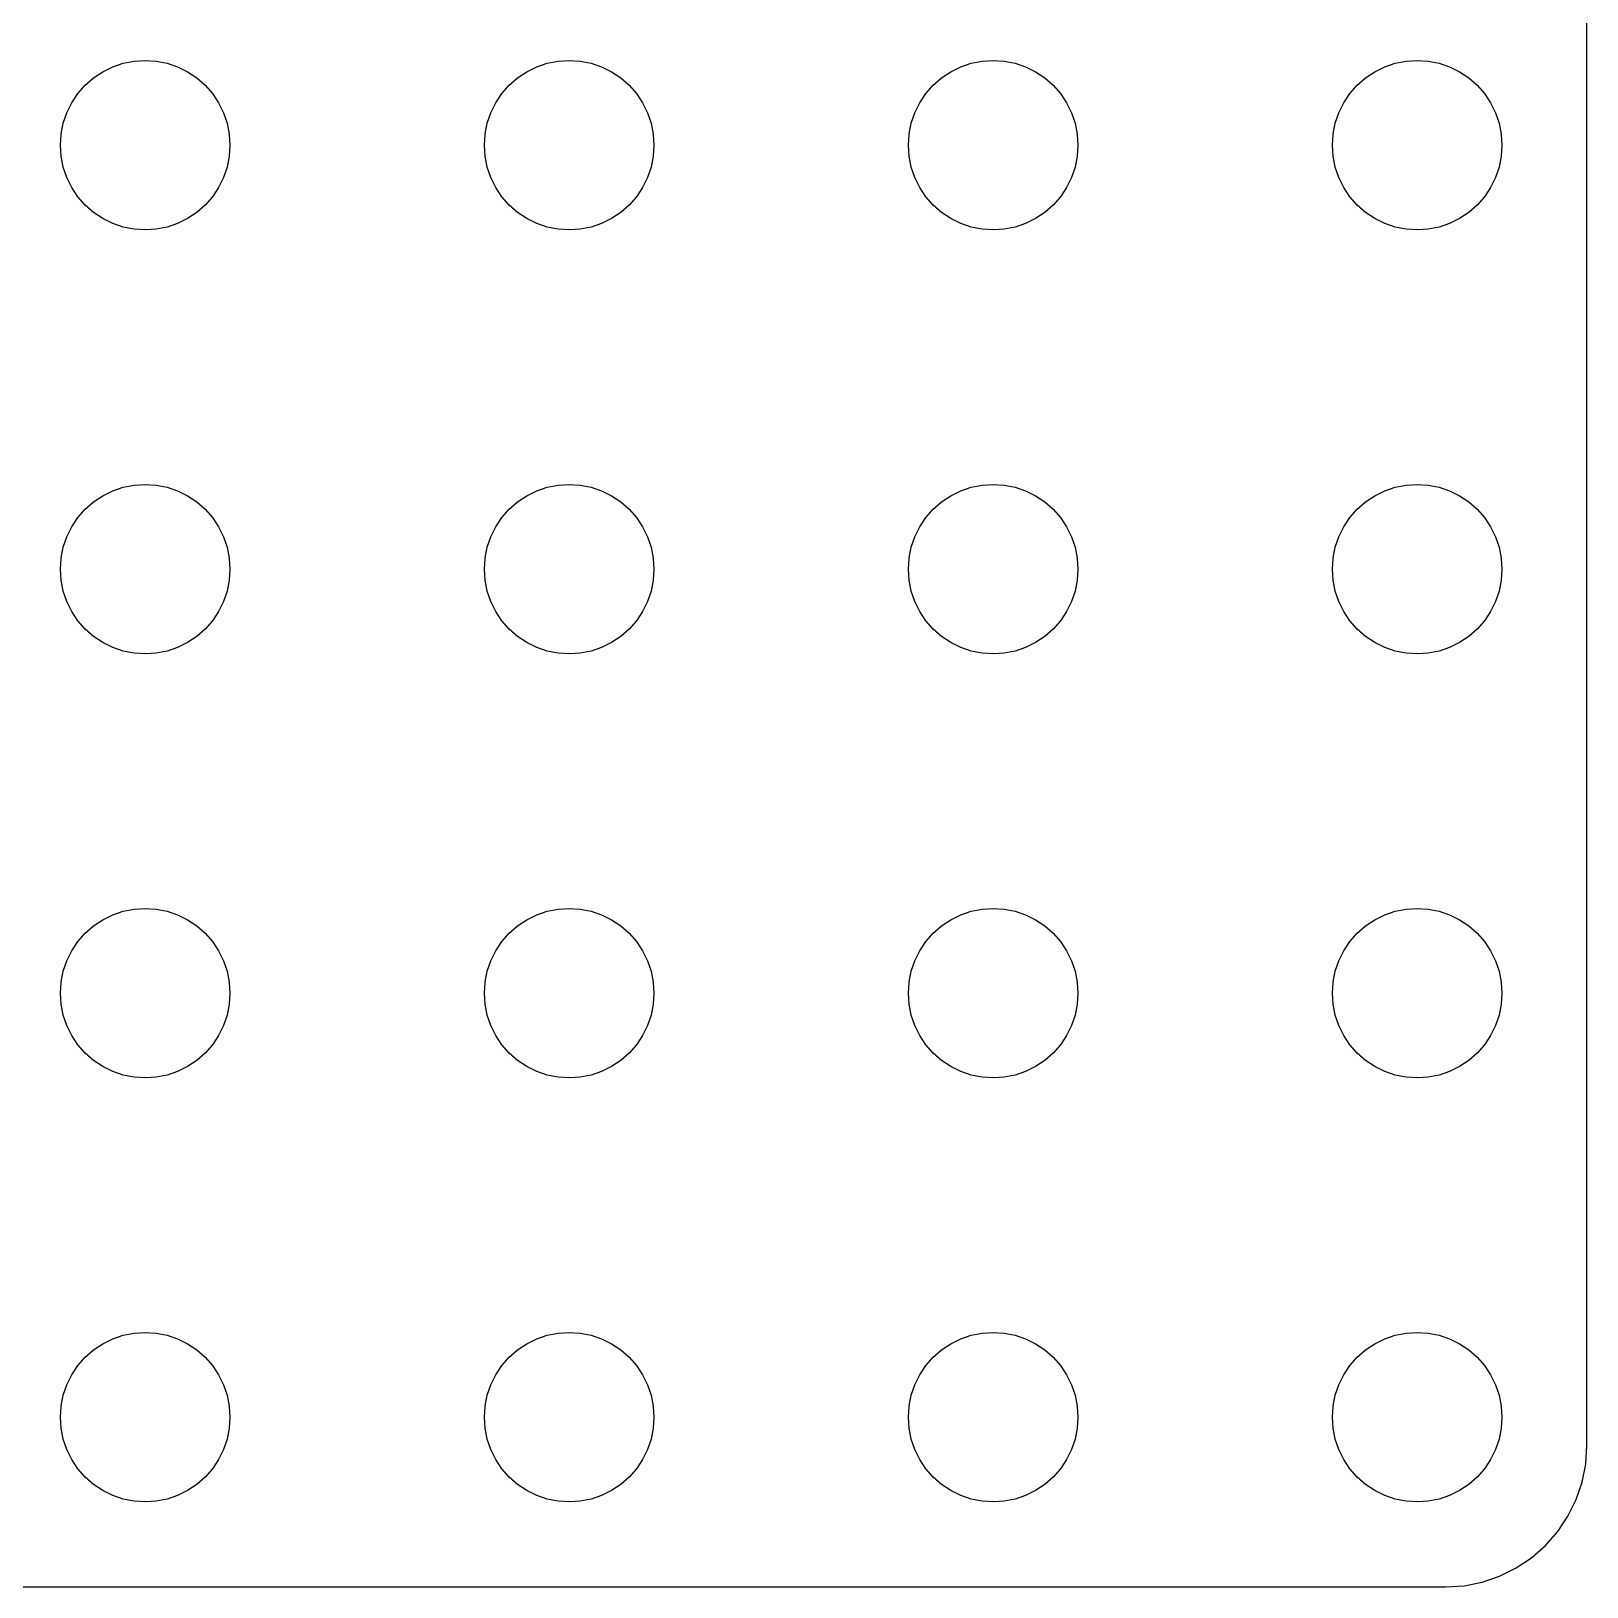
# Model space of a CAD drawing. Header units: metres. Extents: x -104 to 104, y -104 to 104.
# Drawn here: x 48.5 to 103.5, y -103.5 to -48.5 of the extents above; entities that cross this region are included whole.
import ezdxf

# ---------------------------------------------------------------- set-up
doc = ezdxf.new("R2010")
doc.units = ezdxf.units.M

msp = doc.modelspace()

# ---------------------------------------------------------------- linework, layer by layer
for p, q in [((103.505, -98.505), (103.505, 98.505)), ((51.7235, -49.6022), (52.1084, -49.5257)), ((52.1084, -49.5257), (52.5, -49.5)), ((52.5, -49.5), (52.8916, -49.5257)), ((52.8916, -49.5257), (53.2765, -49.6022)), ((66.7235, -49.6022), (67.1084, -49.5257)), ((67.1084, -49.5257), (67.5, -49.5)), ((67.5, -49.5), (67.8916, -49.5257)), ((67.8916, -49.5257), (68.2765, -49.6022)), ((81.7235, -49.6022), (82.1084, -49.5257)), ((82.1084, -49.5257), (82.5, -49.5)), ((82.5, -49.5), (82.8916, -49.5257)), ((82.8916, -49.5257), (83.2765, -49.6022)), ((96.7235, -49.6022), (97.1084, -49.5257)), ((97.1084, -49.5257), (97.5, -49.5)), ((97.5, -49.5), (97.8916, -49.5257)), ((97.8916, -49.5257), (98.2765, -49.6022)), ((50.6737, -50.1199), (51, -49.9019)), ((51, -49.9019), (51.3519, -49.7284)), ((51.3519, -49.7284), (51.7235, -49.6022)), ((53.2765, -49.6022), (53.648, -49.7284)), ((53.648, -49.7284), (54, -49.9019)), ((54, -49.9019), (54.3263, -50.1199)), ((65.6737, -50.1199), (66, -49.9019)), ((66, -49.9019), (66.3519, -49.7284)), ((66.3519, -49.7284), (66.7235, -49.6022)), ((68.2765, -49.6022), (68.648, -49.7284)), ((68.648, -49.7284), (69, -49.9019)), ((69, -49.9019), (69.3263, -50.1199)), ((80.6737, -50.1199), (81, -49.9019)), ((81, -49.9019), (81.3519, -49.7284)), ((81.3519, -49.7284), (81.7235, -49.6022)), ((83.2765, -49.6022), (83.648, -49.7284)), ((83.648, -49.7284), (84, -49.9019)), ((84, -49.9019), (84.3263, -50.1199)), ((95.6737, -50.1199), (96, -49.9019)), ((96, -49.9019), (96.3519, -49.7284)), ((96.3519, -49.7284), (96.7235, -49.6022)), ((98.2765, -49.6022), (98.648, -49.7284)), ((98.648, -49.7284), (99, -49.9019)), ((99, -49.9019), (99.3263, -50.1199)), ((50.1199, -50.6737), (50.3787, -50.3787)), ((50.3787, -50.3787), (50.6737, -50.1199)), ((54.3263, -50.1199), (54.6213, -50.3787)), ((54.6213, -50.3787), (54.8801, -50.6737)), ((65.1199, -50.6737), (65.3787, -50.3787)), ((65.3787, -50.3787), (65.6737, -50.1199)), ((69.3263, -50.1199), (69.6213, -50.3787)), ((69.6213, -50.3787), (69.8801, -50.6737)), ((80.1199, -50.6737), (80.3787, -50.3787)), ((80.3787, -50.3787), (80.6737, -50.1199)), ((84.3263, -50.1199), (84.6213, -50.3787)), ((84.6213, -50.3787), (84.8801, -50.6737)), ((95.1199, -50.6737), (95.3787, -50.3787)), ((95.3787, -50.3787), (95.6737, -50.1199)), ((99.3263, -50.1199), (99.6213, -50.3787)), ((99.6213, -50.3787), (99.8801, -50.6737)), ((49.7284, -51.3519), (49.9019, -51)), ((49.9019, -51), (50.1199, -50.6737)), ((54.8801, -50.6737), (55.0981, -51)), ((55.0981, -51), (55.2716, -51.3519)), ((64.7284, -51.3519), (64.9019, -51)), ((64.9019, -51), (65.1199, -50.6737)), ((69.8801, -50.6737), (70.0981, -51)), ((70.0981, -51), (70.2716, -51.3519)), ((79.7284, -51.3519), (79.9019, -51)), ((79.9019, -51), (80.1199, -50.6737)), ((84.8801, -50.6737), (85.0981, -51)), ((85.0981, -51), (85.2716, -51.3519)), ((94.7284, -51.3519), (94.9019, -51)), ((94.9019, -51), (95.1199, -50.6737)), ((99.8801, -50.6737), (100.098, -51)), ((100.098, -51), (100.272, -51.3519)), ((49.5257, -52.1084), (49.6022, -51.7235)), ((49.6022, -51.7235), (49.7284, -51.3519)), ((55.2716, -51.3519), (55.3978, -51.7235)), ((55.3978, -51.7235), (55.4743, -52.1084)), ((64.5257, -52.1084), (64.6022, -51.7235)), ((64.6022, -51.7235), (64.7284, -51.3519)), ((70.2716, -51.3519), (70.3978, -51.7235)), ((70.3978, -51.7235), (70.4743, -52.1084)), ((79.5257, -52.1084), (79.6022, -51.7235)), ((79.6022, -51.7235), (79.7284, -51.3519)), ((85.2716, -51.3519), (85.3978, -51.7235)), ((85.3978, -51.7235), (85.4743, -52.1084)), ((94.5257, -52.1084), (94.6022, -51.7235)), ((94.6022, -51.7235), (94.7284, -51.3519)), ((100.272, -51.3519), (100.398, -51.7235)), ((100.398, -51.7235), (100.474, -52.1084)), ((49.5, -52.5), (49.5257, -52.1084)), ((55.4743, -52.1084), (55.5, -52.5)), ((64.5, -52.5), (64.5257, -52.1084)), ((70.4743, -52.1084), (70.5, -52.5)), ((79.5, -52.5), (79.5257, -52.1084)), ((85.4743, -52.1084), (85.5, -52.5)), ((94.5, -52.5), (94.5257, -52.1084)), ((100.474, -52.1084), (100.5, -52.5)), ((49.5257, -52.8916), (49.5, -52.5)), ((55.5, -52.5), (55.4743, -52.8916)), ((64.5257, -52.8916), (64.5, -52.5)), ((70.5, -52.5), (70.4743, -52.8916)), ((79.5257, -52.8916), (79.5, -52.5)), ((85.5, -52.5), (85.4743, -52.8916)), ((94.5257, -52.8916), (94.5, -52.5)), ((100.5, -52.5), (100.474, -52.8916)), ((49.6022, -53.2765), (49.5257, -52.8916)), ((49.7284, -53.648), (49.6022, -53.2765)), ((55.3978, -53.2765), (55.2716, -53.648)), ((55.4743, -52.8916), (55.3978, -53.2765)), ((64.6022, -53.2765), (64.5257, -52.8916)), ((64.7284, -53.648), (64.6022, -53.2765)), ((70.3978, -53.2765), (70.2716, -53.648)), ((70.4743, -52.8916), (70.3978, -53.2765)), ((79.6022, -53.2765), (79.5257, -52.8916)), ((79.7284, -53.648), (79.6022, -53.2765)), ((85.3978, -53.2765), (85.2716, -53.648)), ((85.4743, -52.8916), (85.3978, -53.2765)), ((94.6022, -53.2765), (94.5257, -52.8916)), ((94.7284, -53.648), (94.6022, -53.2765)), ((100.398, -53.2765), (100.272, -53.648)), ((100.474, -52.8916), (100.398, -53.2765)), ((49.9019, -54), (49.7284, -53.648)), ((55.2716, -53.648), (55.0981, -54)), ((64.9019, -54), (64.7284, -53.648)), ((70.2716, -53.648), (70.0981, -54)), ((79.9019, -54), (79.7284, -53.648)), ((85.2716, -53.648), (85.0981, -54)), ((94.9019, -54), (94.7284, -53.648)), ((100.272, -53.648), (100.098, -54)), ((50.1199, -54.3263), (49.9019, -54)), ((50.3787, -54.6213), (50.1199, -54.3263)), ((54.8801, -54.3263), (54.6213, -54.6213)), ((55.0981, -54), (54.8801, -54.3263)), ((65.1199, -54.3263), (64.9019, -54)), ((65.3787, -54.6213), (65.1199, -54.3263)), ((69.8801, -54.3263), (69.6213, -54.6213)), ((70.0981, -54), (69.8801, -54.3263)), ((80.1199, -54.3263), (79.9019, -54)), ((80.3787, -54.6213), (80.1199, -54.3263)), ((84.8801, -54.3263), (84.6213, -54.6213)), ((85.0981, -54), (84.8801, -54.3263)), ((95.1199, -54.3263), (94.9019, -54)), ((95.3787, -54.6213), (95.1199, -54.3263)), ((99.8801, -54.3263), (99.6213, -54.6213)), ((100.098, -54), (99.8801, -54.3263)), ((50.6737, -54.8801), (50.3787, -54.6213)), ((51, -55.0981), (50.6737, -54.8801)), ((54.3263, -54.8801), (54, -55.0981)), ((54.6213, -54.6213), (54.3263, -54.8801)), ((65.6737, -54.8801), (65.3787, -54.6213)), ((66, -55.0981), (65.6737, -54.8801)), ((69.3263, -54.8801), (69, -55.0981)), ((69.6213, -54.6213), (69.3263, -54.8801)), ((80.6737, -54.8801), (80.3787, -54.6213)), ((81, -55.0981), (80.6737, -54.8801)), ((84.3263, -54.8801), (84, -55.0981)), ((84.6213, -54.6213), (84.3263, -54.8801)), ((95.6737, -54.8801), (95.3787, -54.6213)), ((96, -55.0981), (95.6737, -54.8801)), ((99.3263, -54.8801), (99, -55.0981)), ((99.6213, -54.6213), (99.3263, -54.8801)), ((51.3519, -55.2716), (51, -55.0981)), ((51.7235, -55.3978), (51.3519, -55.2716)), ((52.1084, -55.4743), (51.7235, -55.3978)), ((52.5, -55.5), (52.1084, -55.4743)), ((52.8916, -55.4743), (52.5, -55.5)), ((53.2765, -55.3978), (52.8916, -55.4743)), ((53.648, -55.2716), (53.2765, -55.3978)), ((54, -55.0981), (53.648, -55.2716)), ((66.3519, -55.2716), (66, -55.0981)), ((66.7235, -55.3978), (66.3519, -55.2716)), ((67.1084, -55.4743), (66.7235, -55.3978)), ((67.5, -55.5), (67.1084, -55.4743)), ((67.8916, -55.4743), (67.5, -55.5)), ((68.2765, -55.3978), (67.8916, -55.4743)), ((68.648, -55.2716), (68.2765, -55.3978)), ((69, -55.0981), (68.648, -55.2716)), ((81.3519, -55.2716), (81, -55.0981)), ((81.7235, -55.3978), (81.3519, -55.2716)), ((82.1084, -55.4743), (81.7235, -55.3978)), ((82.5, -55.5), (82.1084, -55.4743)), ((82.8916, -55.4743), (82.5, -55.5)), ((83.2765, -55.3978), (82.8916, -55.4743)), ((83.648, -55.2716), (83.2765, -55.3978)), ((84, -55.0981), (83.648, -55.2716)), ((96.3519, -55.2716), (96, -55.0981)), ((96.7235, -55.3978), (96.3519, -55.2716)), ((97.1084, -55.4743), (96.7235, -55.3978)), ((97.5, -55.5), (97.1084, -55.4743)), ((97.8916, -55.4743), (97.5, -55.5)), ((98.2765, -55.3978), (97.8916, -55.4743)), ((98.648, -55.2716), (98.2765, -55.3978)), ((99, -55.0981), (98.648, -55.2716)), ((50.6737, -65.1199), (51, -64.9019)), ((51, -64.9019), (51.3519, -64.7284)), ((51.3519, -64.7284), (51.7235, -64.6022)), ((51.7235, -64.6022), (52.1084, -64.5257)), ((52.1084, -64.5257), (52.5, -64.5)), ((52.5, -64.5), (52.8916, -64.5257)), ((52.8916, -64.5257), (53.2765, -64.6022)), ((53.2765, -64.6022), (53.648, -64.7284)), ((53.648, -64.7284), (54, -64.9019)), ((54, -64.9019), (54.3263, -65.1199)), ((65.6737, -65.1199), (66, -64.9019)), ((66, -64.9019), (66.3519, -64.7284)), ((66.3519, -64.7284), (66.7235, -64.6022)), ((66.7235, -64.6022), (67.1084, -64.5257)), ((67.1084, -64.5257), (67.5, -64.5)), ((67.5, -64.5), (67.8916, -64.5257)), ((67.8916, -64.5257), (68.2765, -64.6022)), ((68.2765, -64.6022), (68.648, -64.7284)), ((68.648, -64.7284), (69, -64.9019)), ((69, -64.9019), (69.3263, -65.1199)), ((80.6737, -65.1199), (81, -64.9019)), ((81, -64.9019), (81.3519, -64.7284)), ((81.3519, -64.7284), (81.7235, -64.6022)), ((81.7235, -64.6022), (82.1084, -64.5257)), ((82.1084, -64.5257), (82.5, -64.5)), ((82.5, -64.5), (82.8916, -64.5257)), ((82.8916, -64.5257), (83.2765, -64.6022)), ((83.2765, -64.6022), (83.648, -64.7284)), ((83.648, -64.7284), (84, -64.9019)), ((84, -64.9019), (84.3263, -65.1199)), ((95.6737, -65.1199), (96, -64.9019)), ((96, -64.9019), (96.3519, -64.7284)), ((96.3519, -64.7284), (96.7235, -64.6022)), ((96.7235, -64.6022), (97.1084, -64.5257)), ((97.1084, -64.5257), (97.5, -64.5)), ((97.5, -64.5), (97.8916, -64.5257)), ((97.8916, -64.5257), (98.2765, -64.6022)), ((98.2765, -64.6022), (98.648, -64.7284)), ((98.648, -64.7284), (99, -64.9019)), ((99, -64.9019), (99.3263, -65.1199)), ((50.1199, -65.6737), (50.3787, -65.3787)), ((50.3787, -65.3787), (50.6737, -65.1199)), ((54.3263, -65.1199), (54.6213, -65.3787)), ((54.6213, -65.3787), (54.8801, -65.6737)), ((65.1199, -65.6737), (65.3787, -65.3787)), ((65.3787, -65.3787), (65.6737, -65.1199)), ((69.3263, -65.1199), (69.6213, -65.3787)), ((69.6213, -65.3787), (69.8801, -65.6737)), ((80.1199, -65.6737), (80.3787, -65.3787)), ((80.3787, -65.3787), (80.6737, -65.1199)), ((84.3263, -65.1199), (84.6213, -65.3787)), ((84.6213, -65.3787), (84.8801, -65.6737)), ((95.1199, -65.6737), (95.3787, -65.3787)), ((95.3787, -65.3787), (95.6737, -65.1199)), ((99.3263, -65.1199), (99.6213, -65.3787)), ((99.6213, -65.3787), (99.8801, -65.6737)), ((49.7284, -66.3519), (49.9019, -66)), ((49.9019, -66), (50.1199, -65.6737)), ((54.8801, -65.6737), (55.0981, -66)), ((55.0981, -66), (55.2716, -66.3519)), ((64.7284, -66.3519), (64.9019, -66)), ((64.9019, -66), (65.1199, -65.6737)), ((69.8801, -65.6737), (70.0981, -66)), ((70.0981, -66), (70.2716, -66.3519)), ((79.7284, -66.3519), (79.9019, -66)), ((79.9019, -66), (80.1199, -65.6737)), ((84.8801, -65.6737), (85.0981, -66)), ((85.0981, -66), (85.2716, -66.3519)), ((94.7284, -66.3519), (94.9019, -66)), ((94.9019, -66), (95.1199, -65.6737)), ((99.8801, -65.6737), (100.098, -66)), ((100.098, -66), (100.272, -66.3519)), ((49.6022, -66.7235), (49.7284, -66.3519)), ((55.2716, -66.3519), (55.3978, -66.7235)), ((64.6022, -66.7235), (64.7284, -66.3519)), ((70.2716, -66.3519), (70.3978, -66.7235)), ((79.6022, -66.7235), (79.7284, -66.3519)), ((85.2716, -66.3519), (85.3978, -66.7235)), ((94.6022, -66.7235), (94.7284, -66.3519)), ((100.272, -66.3519), (100.398, -66.7235)), ((49.5, -67.5), (49.5257, -67.1084)), ((49.5257, -67.1084), (49.6022, -66.7235)), ((55.3978, -66.7235), (55.4743, -67.1084)), ((55.4743, -67.1084), (55.5, -67.5)), ((64.5, -67.5), (64.5257, -67.1084)), ((64.5257, -67.1084), (64.6022, -66.7235)), ((70.3978, -66.7235), (70.4743, -67.1084)), ((70.4743, -67.1084), (70.5, -67.5)), ((79.5, -67.5), (79.5257, -67.1084)), ((79.5257, -67.1084), (79.6022, -66.7235)), ((85.3978, -66.7235), (85.4743, -67.1084)), ((85.4743, -67.1084), (85.5, -67.5)), ((94.5, -67.5), (94.5257, -67.1084)), ((94.5257, -67.1084), (94.6022, -66.7235)), ((100.398, -66.7235), (100.474, -67.1084)), ((100.474, -67.1084), (100.5, -67.5)), ((49.5257, -67.8916), (49.5, -67.5)), ((55.5, -67.5), (55.4743, -67.8916)), ((64.5257, -67.8916), (64.5, -67.5)), ((70.5, -67.5), (70.4743, -67.8916)), ((79.5257, -67.8916), (79.5, -67.5)), ((85.5, -67.5), (85.4743, -67.8916)), ((94.5257, -67.8916), (94.5, -67.5)), ((100.5, -67.5), (100.474, -67.8916)), ((49.6022, -68.2765), (49.5257, -67.8916)), ((55.4743, -67.8916), (55.3978, -68.2765)), ((64.6022, -68.2765), (64.5257, -67.8916)), ((70.4743, -67.8916), (70.3978, -68.2765)), ((79.6022, -68.2765), (79.5257, -67.8916)), ((85.4743, -67.8916), (85.3978, -68.2765)), ((94.6022, -68.2765), (94.5257, -67.8916)), ((100.474, -67.8916), (100.398, -68.2765)), ((49.7284, -68.648), (49.6022, -68.2765)), ((49.9019, -69), (49.7284, -68.648)), ((55.2716, -68.648), (55.0981, -69)), ((55.3978, -68.2765), (55.2716, -68.648)), ((64.7284, -68.648), (64.6022, -68.2765)), ((64.9019, -69), (64.7284, -68.648)), ((70.2716, -68.648), (70.0981, -69)), ((70.3978, -68.2765), (70.2716, -68.648)), ((79.7284, -68.648), (79.6022, -68.2765)), ((79.9019, -69), (79.7284, -68.648)), ((85.2716, -68.648), (85.0981, -69)), ((85.3978, -68.2765), (85.2716, -68.648)), ((94.7284, -68.648), (94.6022, -68.2765)), ((94.9019, -69), (94.7284, -68.648)), ((100.272, -68.648), (100.098, -69)), ((100.398, -68.2765), (100.272, -68.648)), ((50.1199, -69.3263), (49.9019, -69)), ((50.3787, -69.6213), (50.1199, -69.3263)), ((54.8801, -69.3263), (54.6213, -69.6213)), ((55.0981, -69), (54.8801, -69.3263)), ((65.1199, -69.3263), (64.9019, -69)), ((65.3787, -69.6213), (65.1199, -69.3263)), ((69.8801, -69.3263), (69.6213, -69.6213)), ((70.0981, -69), (69.8801, -69.3263)), ((80.1199, -69.3263), (79.9019, -69)), ((80.3787, -69.6213), (80.1199, -69.3263)), ((84.8801, -69.3263), (84.6213, -69.6213)), ((85.0981, -69), (84.8801, -69.3263)), ((95.1199, -69.3263), (94.9019, -69)), ((95.3787, -69.6213), (95.1199, -69.3263)), ((99.8801, -69.3263), (99.6213, -69.6213)), ((100.098, -69), (99.8801, -69.3263)), ((50.6737, -69.8801), (50.3787, -69.6213)), ((51, -70.0981), (50.6737, -69.8801)), ((54.3263, -69.8801), (54, -70.0981)), ((54.6213, -69.6213), (54.3263, -69.8801)), ((65.6737, -69.8801), (65.3787, -69.6213)), ((66, -70.0981), (65.6737, -69.8801)), ((69.3263, -69.8801), (69, -70.0981)), ((69.6213, -69.6213), (69.3263, -69.8801)), ((80.6737, -69.8801), (80.3787, -69.6213)), ((81, -70.0981), (80.6737, -69.8801)), ((84.3263, -69.8801), (84, -70.0981)), ((84.6213, -69.6213), (84.3263, -69.8801)), ((95.6737, -69.8801), (95.3787, -69.6213)), ((96, -70.0981), (95.6737, -69.8801)), ((99.3263, -69.8801), (99, -70.0981)), ((99.6213, -69.6213), (99.3263, -69.8801)), ((51.3519, -70.2716), (51, -70.0981)), ((51.7235, -70.3978), (51.3519, -70.2716)), ((52.1084, -70.4743), (51.7235, -70.3978)), ((53.2765, -70.3978), (52.8916, -70.4743)), ((53.648, -70.2716), (53.2765, -70.3978)), ((54, -70.0981), (53.648, -70.2716)), ((66.3519, -70.2716), (66, -70.0981)), ((66.7235, -70.3978), (66.3519, -70.2716)), ((67.1084, -70.4743), (66.7235, -70.3978)), ((68.2765, -70.3978), (67.8916, -70.4743)), ((68.648, -70.2716), (68.2765, -70.3978)), ((69, -70.0981), (68.648, -70.2716)), ((81.3519, -70.2716), (81, -70.0981)), ((81.7235, -70.3978), (81.3519, -70.2716)), ((82.1084, -70.4743), (81.7235, -70.3978)), ((83.2765, -70.3978), (82.8916, -70.4743)), ((83.648, -70.2716), (83.2765, -70.3978)), ((84, -70.0981), (83.648, -70.2716)), ((96.3519, -70.2716), (96, -70.0981)), ((96.7235, -70.3978), (96.3519, -70.2716)), ((97.1084, -70.4743), (96.7235, -70.3978)), ((98.2765, -70.3978), (97.8916, -70.4743)), ((98.648, -70.2716), (98.2765, -70.3978)), ((99, -70.0981), (98.648, -70.2716)), ((52.5, -70.5), (52.1084, -70.4743)), ((52.8916, -70.4743), (52.5, -70.5)), ((67.5, -70.5), (67.1084, -70.4743)), ((67.8916, -70.4743), (67.5, -70.5)), ((82.5, -70.5), (82.1084, -70.4743)), ((82.8916, -70.4743), (82.5, -70.5)), ((97.5, -70.5), (97.1084, -70.4743)), ((97.8916, -70.4743), (97.5, -70.5)), ((51, -79.9019), (51.3519, -79.7284)), ((51.3519, -79.7284), (51.7235, -79.6022)), ((51.7235, -79.6022), (52.1084, -79.5257)), ((52.1084, -79.5257), (52.5, -79.5)), ((52.5, -79.5), (52.8916, -79.5257)), ((52.8916, -79.5257), (53.2765, -79.6022)), ((53.2765, -79.6022), (53.648, -79.7284)), ((53.648, -79.7284), (54, -79.9019)), ((66, -79.9019), (66.3519, -79.7284)), ((66.3519, -79.7284), (66.7235, -79.6022)), ((66.7235, -79.6022), (67.1084, -79.5257)), ((67.1084, -79.5257), (67.5, -79.5)), ((67.5, -79.5), (67.8916, -79.5257)), ((67.8916, -79.5257), (68.2765, -79.6022)), ((68.2765, -79.6022), (68.648, -79.7284)), ((68.648, -79.7284), (69, -79.9019)), ((81, -79.9019), (81.3519, -79.7284)), ((81.3519, -79.7284), (81.7235, -79.6022)), ((81.7235, -79.6022), (82.1084, -79.5257)), ((82.1084, -79.5257), (82.5, -79.5)), ((82.5, -79.5), (82.8916, -79.5257)), ((82.8916, -79.5257), (83.2765, -79.6022)), ((83.2765, -79.6022), (83.648, -79.7284)), ((83.648, -79.7284), (84, -79.9019)), ((96, -79.9019), (96.3519, -79.7284)), ((96.3519, -79.7284), (96.7235, -79.6022)), ((96.7235, -79.6022), (97.1084, -79.5257)), ((97.1084, -79.5257), (97.5, -79.5)), ((97.5, -79.5), (97.8916, -79.5257)), ((97.8916, -79.5257), (98.2765, -79.6022)), ((98.2765, -79.6022), (98.648, -79.7284)), ((98.648, -79.7284), (99, -79.9019)), ((50.3787, -80.3787), (50.6737, -80.1199)), ((50.6737, -80.1199), (51, -79.9019)), ((54, -79.9019), (54.3263, -80.1199)), ((54.3263, -80.1199), (54.6213, -80.3787)), ((65.3787, -80.3787), (65.6737, -80.1199)), ((65.6737, -80.1199), (66, -79.9019)), ((69, -79.9019), (69.3263, -80.1199)), ((69.3263, -80.1199), (69.6213, -80.3787)), ((80.3787, -80.3787), (80.6737, -80.1199)), ((80.6737, -80.1199), (81, -79.9019)), ((84, -79.9019), (84.3263, -80.1199)), ((84.3263, -80.1199), (84.6213, -80.3787)), ((95.3787, -80.3787), (95.6737, -80.1199)), ((95.6737, -80.1199), (96, -79.9019)), ((99, -79.9019), (99.3263, -80.1199)), ((99.3263, -80.1199), (99.6213, -80.3787)), ((49.9019, -81), (50.1199, -80.6737)), ((50.1199, -80.6737), (50.3787, -80.3787)), ((54.6213, -80.3787), (54.8801, -80.6737)), ((54.8801, -80.6737), (55.0981, -81)), ((64.9019, -81), (65.1199, -80.6737)), ((65.1199, -80.6737), (65.3787, -80.3787)), ((69.6213, -80.3787), (69.8801, -80.6737)), ((69.8801, -80.6737), (70.0981, -81)), ((79.9019, -81), (80.1199, -80.6737)), ((80.1199, -80.6737), (80.3787, -80.3787)), ((84.6213, -80.3787), (84.8801, -80.6737)), ((84.8801, -80.6737), (85.0981, -81)), ((94.9019, -81), (95.1199, -80.6737)), ((95.1199, -80.6737), (95.3787, -80.3787)), ((99.6213, -80.3787), (99.8801, -80.6737)), ((99.8801, -80.6737), (100.098, -81)), ((49.6022, -81.7235), (49.7284, -81.3519)), ((49.7284, -81.3519), (49.9019, -81)), ((55.0981, -81), (55.2716, -81.3519)), ((55.2716, -81.3519), (55.3978, -81.7235)), ((64.6022, -81.7235), (64.7284, -81.3519)), ((64.7284, -81.3519), (64.9019, -81)), ((70.0981, -81), (70.2716, -81.3519)), ((70.2716, -81.3519), (70.3978, -81.7235)), ((79.6022, -81.7235), (79.7284, -81.3519)), ((79.7284, -81.3519), (79.9019, -81)), ((85.0981, -81), (85.2716, -81.3519)), ((85.2716, -81.3519), (85.3978, -81.7235)), ((94.6022, -81.7235), (94.7284, -81.3519)), ((94.7284, -81.3519), (94.9019, -81)), ((100.098, -81), (100.272, -81.3519)), ((100.272, -81.3519), (100.398, -81.7235)), ((49.5257, -82.1084), (49.6022, -81.7235)), ((55.3978, -81.7235), (55.4743, -82.1084)), ((64.5257, -82.1084), (64.6022, -81.7235)), ((70.3978, -81.7235), (70.4743, -82.1084)), ((79.5257, -82.1084), (79.6022, -81.7235)), ((85.3978, -81.7235), (85.4743, -82.1084)), ((94.5257, -82.1084), (94.6022, -81.7235)), ((100.398, -81.7235), (100.474, -82.1084)), ((49.5, -82.5), (49.5257, -82.1084)), ((49.5257, -82.8916), (49.5, -82.5)), ((55.4743, -82.1084), (55.5, -82.5)), ((55.5, -82.5), (55.4743, -82.8916)), ((64.5, -82.5), (64.5257, -82.1084)), ((64.5257, -82.8916), (64.5, -82.5)), ((70.4743, -82.1084), (70.5, -82.5)), ((70.5, -82.5), (70.4743, -82.8916)), ((79.5, -82.5), (79.5257, -82.1084)), ((79.5257, -82.8916), (79.5, -82.5)), ((85.4743, -82.1084), (85.5, -82.5)), ((85.5, -82.5), (85.4743, -82.8916)), ((94.5, -82.5), (94.5257, -82.1084)), ((94.5257, -82.8916), (94.5, -82.5)), ((100.474, -82.1084), (100.5, -82.5)), ((100.5, -82.5), (100.474, -82.8916)), ((49.6022, -83.2765), (49.5257, -82.8916)), ((55.4743, -82.8916), (55.3978, -83.2765)), ((64.6022, -83.2765), (64.5257, -82.8916)), ((70.4743, -82.8916), (70.3978, -83.2765)), ((79.6022, -83.2765), (79.5257, -82.8916)), ((85.4743, -82.8916), (85.3978, -83.2765)), ((94.6022, -83.2765), (94.5257, -82.8916)), ((100.474, -82.8916), (100.398, -83.2765)), ((49.7284, -83.648), (49.6022, -83.2765)), ((49.9019, -84), (49.7284, -83.648)), ((55.2716, -83.648), (55.0981, -84)), ((55.3978, -83.2765), (55.2716, -83.648)), ((64.7284, -83.648), (64.6022, -83.2765)), ((64.9019, -84), (64.7284, -83.648)), ((70.2716, -83.648), (70.0981, -84)), ((70.3978, -83.2765), (70.2716, -83.648)), ((79.7284, -83.648), (79.6022, -83.2765)), ((79.9019, -84), (79.7284, -83.648)), ((85.2716, -83.648), (85.0981, -84)), ((85.3978, -83.2765), (85.2716, -83.648)), ((94.7284, -83.648), (94.6022, -83.2765)), ((94.9019, -84), (94.7284, -83.648)), ((100.272, -83.648), (100.098, -84)), ((100.398, -83.2765), (100.272, -83.648)), ((50.1199, -84.3263), (49.9019, -84)), ((55.0981, -84), (54.8801, -84.3263)), ((65.1199, -84.3263), (64.9019, -84)), ((70.0981, -84), (69.8801, -84.3263)), ((80.1199, -84.3263), (79.9019, -84)), ((85.0981, -84), (84.8801, -84.3263)), ((95.1199, -84.3263), (94.9019, -84)), ((100.098, -84), (99.8801, -84.3263)), ((50.3787, -84.6213), (50.1199, -84.3263)), ((50.6737, -84.8801), (50.3787, -84.6213)), ((54.6213, -84.6213), (54.3263, -84.8801)), ((54.8801, -84.3263), (54.6213, -84.6213)), ((65.3787, -84.6213), (65.1199, -84.3263)), ((65.6737, -84.8801), (65.3787, -84.6213)), ((69.6213, -84.6213), (69.3263, -84.8801)), ((69.8801, -84.3263), (69.6213, -84.6213)), ((80.3787, -84.6213), (80.1199, -84.3263)), ((80.6737, -84.8801), (80.3787, -84.6213)), ((84.6213, -84.6213), (84.3263, -84.8801)), ((84.8801, -84.3263), (84.6213, -84.6213)), ((95.3787, -84.6213), (95.1199, -84.3263)), ((95.6737, -84.8801), (95.3787, -84.6213)), ((99.6213, -84.6213), (99.3263, -84.8801)), ((99.8801, -84.3263), (99.6213, -84.6213)), ((51, -85.0981), (50.6737, -84.8801)), ((51.3519, -85.2716), (51, -85.0981)), ((51.7235, -85.3978), (51.3519, -85.2716)), ((53.648, -85.2716), (53.2765, -85.3978)), ((54, -85.0981), (53.648, -85.2716)), ((54.3263, -84.8801), (54, -85.0981)), ((66, -85.0981), (65.6737, -84.8801)), ((66.3519, -85.2716), (66, -85.0981)), ((66.7235, -85.3978), (66.3519, -85.2716)), ((68.648, -85.2716), (68.2765, -85.3978)), ((69, -85.0981), (68.648, -85.2716)), ((69.3263, -84.8801), (69, -85.0981)), ((81, -85.0981), (80.6737, -84.8801)), ((81.3519, -85.2716), (81, -85.0981)), ((81.7235, -85.3978), (81.3519, -85.2716)), ((83.648, -85.2716), (83.2765, -85.3978)), ((84, -85.0981), (83.648, -85.2716)), ((84.3263, -84.8801), (84, -85.0981)), ((96, -85.0981), (95.6737, -84.8801)), ((96.3519, -85.2716), (96, -85.0981)), ((96.7235, -85.3978), (96.3519, -85.2716)), ((98.648, -85.2716), (98.2765, -85.3978)), ((99, -85.0981), (98.648, -85.2716)), ((99.3263, -84.8801), (99, -85.0981)), ((52.1084, -85.4743), (51.7235, -85.3978)), ((52.5, -85.5), (52.1084, -85.4743)), ((52.8916, -85.4743), (52.5, -85.5)), ((53.2765, -85.3978), (52.8916, -85.4743)), ((67.1084, -85.4743), (66.7235, -85.3978)), ((67.5, -85.5), (67.1084, -85.4743)), ((67.8916, -85.4743), (67.5, -85.5)), ((68.2765, -85.3978), (67.8916, -85.4743)), ((82.1084, -85.4743), (81.7235, -85.3978)), ((82.5, -85.5), (82.1084, -85.4743)), ((82.8916, -85.4743), (82.5, -85.5)), ((83.2765, -85.3978), (82.8916, -85.4743)), ((97.1084, -85.4743), (96.7235, -85.3978)), ((97.5, -85.5), (97.1084, -85.4743)), ((97.8916, -85.4743), (97.5, -85.5)), ((98.2765, -85.3978), (97.8916, -85.4743)), ((51.3519, -94.7284), (51.7235, -94.6022)), ((51.7235, -94.6022), (52.1084, -94.5257)), ((52.1084, -94.5257), (52.5, -94.5)), ((52.5, -94.5), (52.8916, -94.5257)), ((52.8916, -94.5257), (53.2765, -94.6022)), ((53.2765, -94.6022), (53.648, -94.7284)), ((66.3519, -94.7284), (66.7235, -94.6022)), ((66.7235, -94.6022), (67.1084, -94.5257)), ((67.1084, -94.5257), (67.5, -94.5)), ((67.5, -94.5), (67.8916, -94.5257)), ((67.8916, -94.5257), (68.2765, -94.6022)), ((68.2765, -94.6022), (68.648, -94.7284)), ((81.3519, -94.7284), (81.7235, -94.6022)), ((81.7235, -94.6022), (82.1084, -94.5257)), ((82.1084, -94.5257), (82.5, -94.5)), ((82.5, -94.5), (82.8916, -94.5257)), ((82.8916, -94.5257), (83.2765, -94.6022)), ((83.2765, -94.6022), (83.648, -94.7284)), ((96.3519, -94.7284), (96.7235, -94.6022)), ((96.7235, -94.6022), (97.1084, -94.5257)), ((97.1084, -94.5257), (97.5, -94.5)), ((97.5, -94.5), (97.8916, -94.5257)), ((97.8916, -94.5257), (98.2765, -94.6022)), ((98.2765, -94.6022), (98.648, -94.7284)), ((50.3787, -95.3787), (50.6737, -95.1199)), ((50.6737, -95.1199), (51, -94.9019)), ((51, -94.9019), (51.3519, -94.7284)), ((53.648, -94.7284), (54, -94.9019)), ((54, -94.9019), (54.3263, -95.1199)), ((54.3263, -95.1199), (54.6213, -95.3787)), ((65.3787, -95.3787), (65.6737, -95.1199)), ((65.6737, -95.1199), (66, -94.9019)), ((66, -94.9019), (66.3519, -94.7284)), ((68.648, -94.7284), (69, -94.9019)), ((69, -94.9019), (69.3263, -95.1199)), ((69.3263, -95.1199), (69.6213, -95.3787)), ((80.3787, -95.3787), (80.6737, -95.1199)), ((80.6737, -95.1199), (81, -94.9019)), ((81, -94.9019), (81.3519, -94.7284)), ((83.648, -94.7284), (84, -94.9019)), ((84, -94.9019), (84.3263, -95.1199)), ((84.3263, -95.1199), (84.6213, -95.3787)), ((95.3787, -95.3787), (95.6737, -95.1199)), ((95.6737, -95.1199), (96, -94.9019)), ((96, -94.9019), (96.3519, -94.7284)), ((98.648, -94.7284), (99, -94.9019)), ((99, -94.9019), (99.3263, -95.1199)), ((99.3263, -95.1199), (99.6213, -95.3787)), ((49.9019, -96), (50.1199, -95.6737)), ((50.1199, -95.6737), (50.3787, -95.3787)), ((54.6213, -95.3787), (54.8801, -95.6737)), ((54.8801, -95.6737), (55.0981, -96)), ((64.9019, -96), (65.1199, -95.6737)), ((65.1199, -95.6737), (65.3787, -95.3787)), ((69.6213, -95.3787), (69.8801, -95.6737)), ((69.8801, -95.6737), (70.0981, -96)), ((79.9019, -96), (80.1199, -95.6737)), ((80.1199, -95.6737), (80.3787, -95.3787)), ((84.6213, -95.3787), (84.8801, -95.6737)), ((84.8801, -95.6737), (85.0981, -96)), ((94.9019, -96), (95.1199, -95.6737)), ((95.1199, -95.6737), (95.3787, -95.3787)), ((99.6213, -95.3787), (99.8801, -95.6737)), ((99.8801, -95.6737), (100.098, -96)), ((49.7284, -96.3519), (49.9019, -96)), ((55.0981, -96), (55.2716, -96.3519)), ((64.7284, -96.3519), (64.9019, -96)), ((70.0981, -96), (70.2716, -96.3519)), ((79.7284, -96.3519), (79.9019, -96)), ((85.0981, -96), (85.2716, -96.3519)), ((94.7284, -96.3519), (94.9019, -96)), ((100.098, -96), (100.272, -96.3519)), ((49.5257, -97.1084), (49.6022, -96.7235)), ((49.6022, -96.7235), (49.7284, -96.3519)), ((55.2716, -96.3519), (55.3978, -96.7235)), ((55.3978, -96.7235), (55.4743, -97.1084)), ((64.5257, -97.1084), (64.6022, -96.7235)), ((64.6022, -96.7235), (64.7284, -96.3519)), ((70.2716, -96.3519), (70.3978, -96.7235)), ((70.3978, -96.7235), (70.4743, -97.1084)), ((79.5257, -97.1084), (79.6022, -96.7235)), ((79.6022, -96.7235), (79.7284, -96.3519)), ((85.2716, -96.3519), (85.3978, -96.7235)), ((85.3978, -96.7235), (85.4743, -97.1084)), ((94.5257, -97.1084), (94.6022, -96.7235)), ((94.6022, -96.7235), (94.7284, -96.3519)), ((100.272, -96.3519), (100.398, -96.7235)), ((100.398, -96.7235), (100.474, -97.1084)), ((49.5, -97.5), (49.5257, -97.1084)), ((55.4743, -97.1084), (55.5, -97.5)), ((64.5, -97.5), (64.5257, -97.1084)), ((70.4743, -97.1084), (70.5, -97.5)), ((79.5, -97.5), (79.5257, -97.1084)), ((85.4743, -97.1084), (85.5, -97.5)), ((94.5, -97.5), (94.5257, -97.1084)), ((100.474, -97.1084), (100.5, -97.5)), ((49.5257, -97.8916), (49.5, -97.5)), ((49.6022, -98.2765), (49.5257, -97.8916)), ((55.4743, -97.8916), (55.3978, -98.2765)), ((55.5, -97.5), (55.4743, -97.8916)), ((64.5257, -97.8916), (64.5, -97.5)), ((64.6022, -98.2765), (64.5257, -97.8916)), ((70.4743, -97.8916), (70.3978, -98.2765)), ((70.5, -97.5), (70.4743, -97.8916)), ((79.5257, -97.8916), (79.5, -97.5)), ((79.6022, -98.2765), (79.5257, -97.8916)), ((85.4743, -97.8916), (85.3978, -98.2765)), ((85.5, -97.5), (85.4743, -97.8916)), ((94.5257, -97.8916), (94.5, -97.5)), ((94.6022, -98.2765), (94.5257, -97.8916)), ((100.474, -97.8916), (100.398, -98.2765)), ((100.5, -97.5), (100.474, -97.8916)), ((49.7284, -98.648), (49.6022, -98.2765)), ((55.3978, -98.2765), (55.2716, -98.648)), ((64.7284, -98.648), (64.6022, -98.2765)), ((70.3978, -98.2765), (70.2716, -98.648)), ((79.7284, -98.648), (79.6022, -98.2765)), ((85.3978, -98.2765), (85.2716, -98.648)), ((94.7284, -98.648), (94.6022, -98.2765)), ((100.398, -98.2765), (100.272, -98.648)), ((103.462, -99.1576), (103.505, -98.505)), ((49.9019, -99), (49.7284, -98.648)), ((50.1199, -99.3263), (49.9019, -99)), ((55.0981, -99), (54.8801, -99.3263)), ((55.2716, -98.648), (55.0981, -99)), ((64.9019, -99), (64.7284, -98.648)), ((65.1199, -99.3263), (64.9019, -99)), ((70.0981, -99), (69.8801, -99.3263)), ((70.2716, -98.648), (70.0981, -99)), ((79.9019, -99), (79.7284, -98.648)), ((80.1199, -99.3263), (79.9019, -99)), ((85.0981, -99), (84.8801, -99.3263)), ((85.2716, -98.648), (85.0981, -99)), ((94.9019, -99), (94.7284, -98.648)), ((95.1199, -99.3263), (94.9019, -99)), ((100.098, -99), (99.8801, -99.3263)), ((100.272, -98.648), (100.098, -99)), ((50.3787, -99.6213), (50.1199, -99.3263)), ((50.6737, -99.8801), (50.3787, -99.6213)), ((54.6213, -99.6213), (54.3263, -99.8801)), ((54.8801, -99.3263), (54.6213, -99.6213)), ((65.3787, -99.6213), (65.1199, -99.3263)), ((65.6737, -99.8801), (65.3787, -99.6213)), ((69.6213, -99.6213), (69.3263, -99.8801)), ((69.8801, -99.3263), (69.6213, -99.6213)), ((80.3787, -99.6213), (80.1199, -99.3263)), ((80.6737, -99.8801), (80.3787, -99.6213)), ((84.6213, -99.6213), (84.3263, -99.8801)), ((84.8801, -99.3263), (84.6213, -99.6213)), ((95.3787, -99.6213), (95.1199, -99.3263)), ((95.6737, -99.8801), (95.3787, -99.6213)), ((99.6213, -99.6213), (99.3263, -99.8801)), ((99.8801, -99.3263), (99.6213, -99.6213)), ((103.335, -99.7991), (103.462, -99.1576)), ((51, -100.098), (50.6737, -99.8801)), ((51.3519, -100.272), (51, -100.098)), ((54, -100.098), (53.648, -100.272)), ((54.3263, -99.8801), (54, -100.098)), ((66, -100.098), (65.6737, -99.8801)), ((66.3519, -100.272), (66, -100.098)), ((69, -100.098), (68.648, -100.272)), ((69.3263, -99.8801), (69, -100.098)), ((81, -100.098), (80.6737, -99.8801)), ((81.3519, -100.272), (81, -100.098)), ((84, -100.098), (83.648, -100.272)), ((84.3263, -99.8801), (84, -100.098)), ((96, -100.098), (95.6737, -99.8801)), ((96.3519, -100.272), (96, -100.098)), ((99, -100.098), (98.648, -100.272)), ((99.3263, -99.8801), (99, -100.098)), ((103.124, -100.418), (103.335, -99.7991)), ((51.7235, -100.398), (51.3519, -100.272)), ((52.1084, -100.474), (51.7235, -100.398)), ((52.5, -100.5), (52.1084, -100.474)), ((52.8916, -100.474), (52.5, -100.5)), ((53.2765, -100.398), (52.8916, -100.474)), ((53.648, -100.272), (53.2765, -100.398)), ((66.7235, -100.398), (66.3519, -100.272)), ((67.1084, -100.474), (66.7235, -100.398)), ((67.5, -100.5), (67.1084, -100.474)), ((67.8916, -100.474), (67.5, -100.5)), ((68.2765, -100.398), (67.8916, -100.474)), ((68.648, -100.272), (68.2765, -100.398)), ((81.7235, -100.398), (81.3519, -100.272)), ((82.1084, -100.474), (81.7235, -100.398)), ((82.5, -100.5), (82.1084, -100.474)), ((82.8916, -100.474), (82.5, -100.5)), ((83.2765, -100.398), (82.8916, -100.474)), ((83.648, -100.272), (83.2765, -100.398)), ((96.7235, -100.398), (96.3519, -100.272)), ((97.1084, -100.474), (96.7235, -100.398)), ((97.5, -100.5), (97.1084, -100.474)), ((97.8916, -100.474), (97.5, -100.5)), ((98.2765, -100.398), (97.8916, -100.474)), ((98.648, -100.272), (98.2765, -100.398)), ((102.835, -101.005), (103.124, -100.418)), ((102.472, -101.549), (102.835, -101.005)), ((102.041, -102.041), (102.472, -101.549)), ((101.549, -102.472), (102.041, -102.041)), ((100.418, -103.124), (101.005, -102.835)), ((101.005, -102.835), (101.549, -102.472)), ((98.505, -103.505), (99.1576, -103.462)), ((99.1576, -103.462), (99.7991, -103.335)), ((99.7991, -103.335), (100.418, -103.124)), ((-98.505, -103.505), (98.505, -103.505))]:
    msp.add_line(p, q)

doc.saveas('drawing.dxf')
